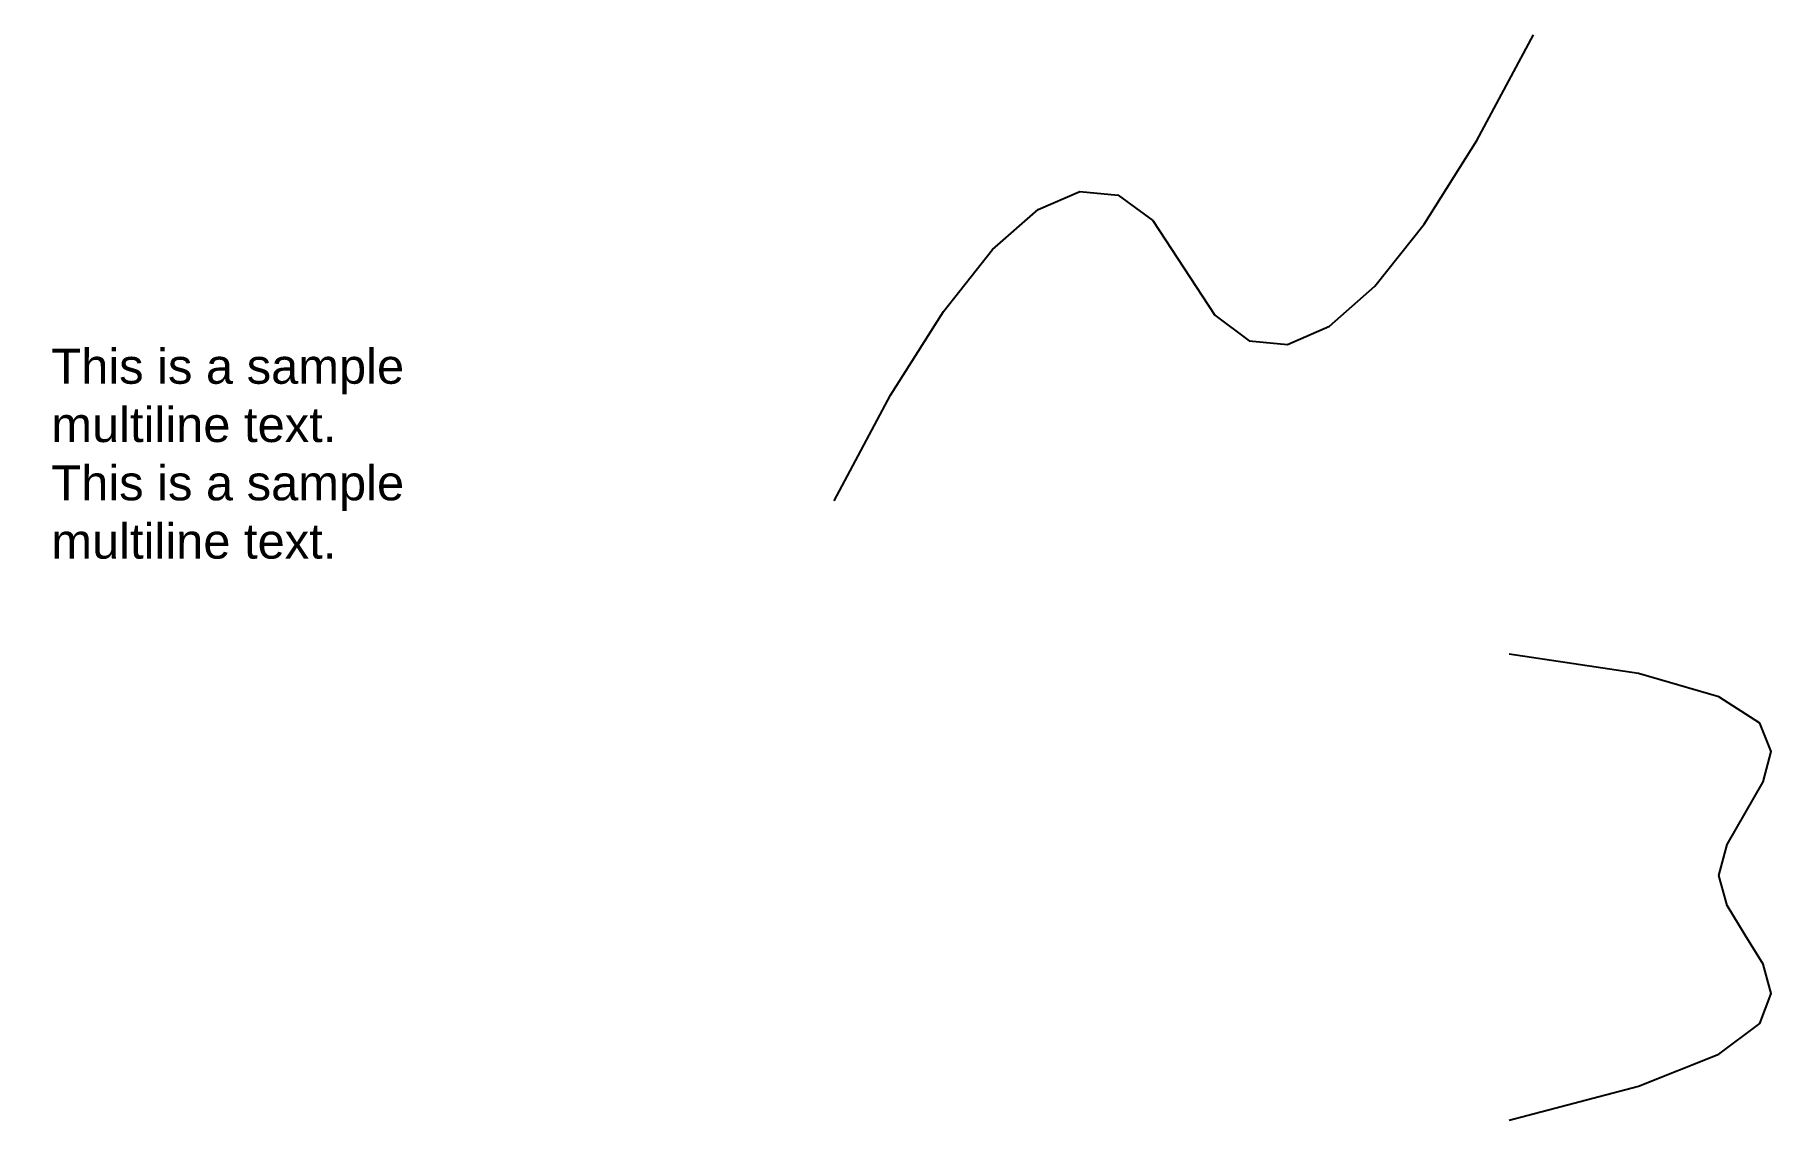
# Model space of a CAD drawing. Header units: millimetres. Extents: x 167 to 540, y 74 to 307.
import ezdxf

# ---------------------------------------------------------------- set-up
doc = ezdxf.new("R2010")
doc.units = ezdxf.units.MM
doc.set_wipeout_variables(frame=1)
doc.layers.add('Layer1', color=40, linetype='Continuous')
doc.layers.add('Layer2', color=65, linetype='Continuous')
doc.styles.get("Standard").update_dxf_attribs({"font": 'arial.ttf'})

msp = doc.modelspace()

# ---------------------------------------------------------------- linework, layer by layer
at = {"layer": 'Layer1'}
msp.add_lwpolyline([(338.97, 206.85), (351.08, 229.51), (362.4, 247.47), (372.95, 260.76), (382.72, 269.35), (391.7, 273.26), (399.9, 272.47), (407.33, 267.01), (413.97, 256.85), (420.61, 246.69), (428.03, 241.22), (436.23, 240.44), (445.22, 244.35), (454.98, 252.94), (465.53, 266.22), (476.86, 284.19), (488.97, 306.85)], dxfattribs=at)
at = {"layer": 'Layer2'}
msp.add_polyline3d([(483.76, 74.02, 0), (511.53, 81.3, 16.07), (528.76, 88.2, 27.34), (537.55, 94.8, 34.63), (540.01, 101.21, 38.75), (538.25, 107.49, 40.53), (534.39, 113.74, 40.78), (530.52, 120.06, 40.33), (528.76, 126.52, 40), (530.52, 133.17, 40.33), (534.39, 139.92, 40.78), (538.25, 146.6, 40.53), (540.01, 153.08, 38.75), (537.55, 159.21, 34.63), (528.76, 164.84, 27.34), (511.53, 169.82, 16.07), (483.76, 174.02, 0)], dxfattribs=at)

# ---------------------------------------------------------------- texts
at = {"layer": 'Layer2', "insert": (171.04, 239.49), "char_height": 7.5, "attachment_point": 1}
msp.add_mtext_dynamic_manual_height_columns('This is a sample multiline text. This is a sample multiline text.', width=80, gutter_width=12.5, heights=[0], dxfattribs=at)

# ---------------------------------------------------------------- wipeouts: each hides what was drawn before it
msp.add_wipeout([(167.48, 82.92), (247.48, 92.92), (207.48, 122.92), (247.48, 162.92), (177.48, 152.92)]).dxf.layer = 'Layer2'

doc.saveas('drawing.dxf')
